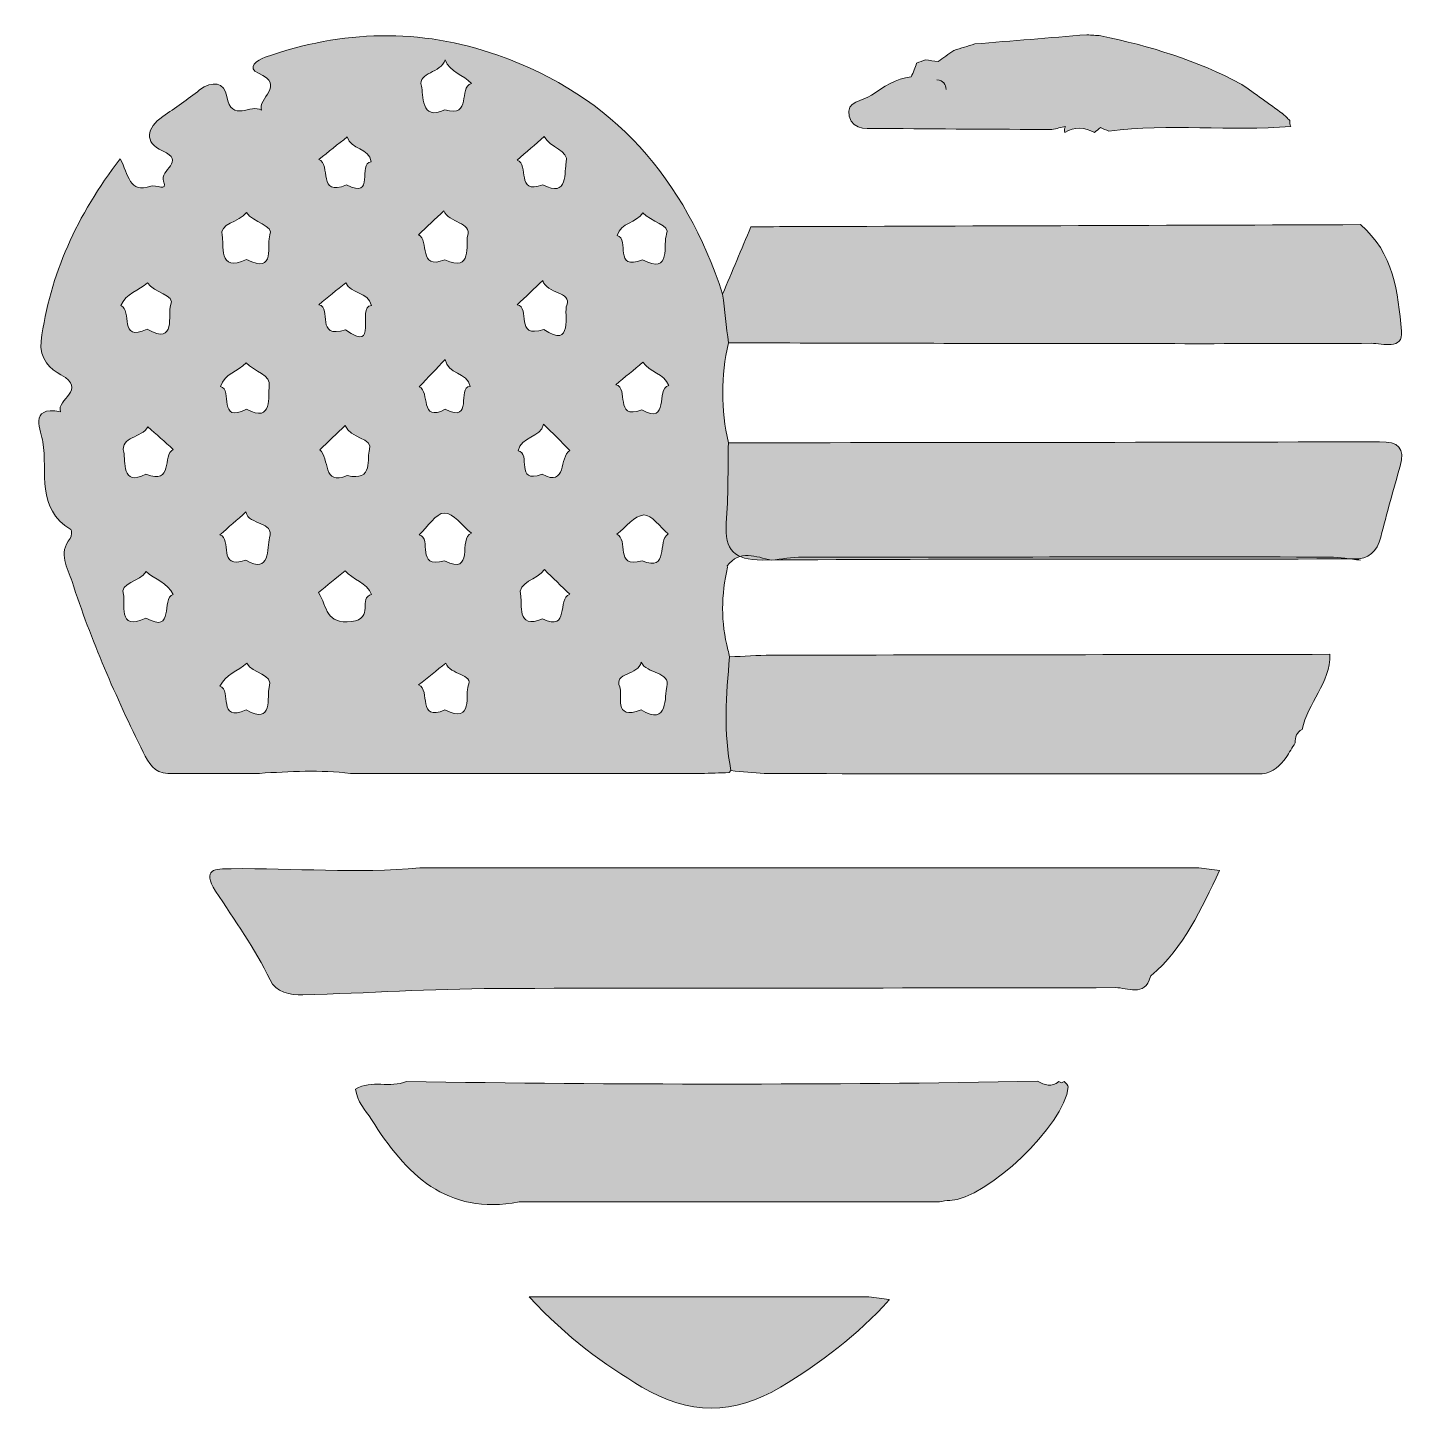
# Model space of a CAD drawing. Header units: inches. Extents: x 152 to 928, y -868 to -212.
# Drawn here: x 153.5 to 259.3, y -858 to -751.5 of the extents above; entities that cross this region are included whole.
import ezdxf

# ---------------------------------------------------------------- set-up
doc = ezdxf.new("R2010")
doc.units = ezdxf.units.IN
doc.header["$MEASUREMENT"] = 0
doc.layers.add('Layer 1', color=7, linetype='Continuous')

# ---------------------------------------------------------------- blocks, each defined once
blk = doc.blocks.new('block 16')
at = {"layer": 'Layer 1', "true_color": 0xf11111}
h = blk.add_hatch(color=1, dxfattribs=at)
h.dxf.hatch_style = 2
edge = h.paths.add_edge_path()
edge.add_spline(control_points=[(243.48, -815.95), (242.59, -815.95), (241.69, -815.96), (240.79, -815.96), (221.75, -815.95), (202.7, -815.95), (183.66, -815.95), (178.83, -816.41), (173.99, -815.97), (169.16, -816.02), (167.93, -816.03), (166.87, -816.02), (167.97, -817.74), (169.41, -819.98), (171, -822.13), (172.15, -824.56), (172.59, -825.49), (173.69, -825.74), (174.67, -825.71), (179.62, -825.57), (184.56, -825.24), (189.51, -825.22), (205.37, -825.15), (221.22, -825.21), (237.08, -825.15), (237.97, -825.14), (239.32, -825.93), (239.77, -824.29), (239.77, -824.29), (239.8, -824.25), (239.8, -824.25), (242.37, -822.09), (243.65, -819.08), (245.08, -816.17), (244.55, -816.1), (244.02, -816.02), (243.48, -815.95)], knot_values=[0, 0, 0, 0, 1, 1, 1, 2, 2, 2, 3, 3, 3, 4, 4, 4, 5, 5, 5, 6, 6, 6, 7, 7, 7, 8, 8, 8, 9, 9, 9, 10, 10, 10, 11, 11, 11, 12, 12, 12, 12], degree=3, periodic=1)
h = blk.add_hatch(color=1, dxfattribs=at)
h.dxf.hatch_style = 2
edge = h.paths.add_edge_path()
edge.add_spline(control_points=[(232.94, -832.45), (232.94, -832.45), (232.74, -832.35), (232.74, -832.35), (232.19, -832.83), (231.64, -832.64), (231.1, -832.34), (214.94, -832.64), (198.78, -832.61), (182.62, -832.36), (181.38, -832.9), (179.95, -832.19), (178.72, -832.94), (178.81, -833.91), (179.48, -834.54), (179.94, -835.28), (182.56, -839.45), (185.71, -842.68), (191.27, -841.6), (202.03, -841.6), (212.79, -841.6), (223.56, -841.6), (223.82, -841.56), (224.08, -841.49), (224.35, -841.49), (227.19, -841.39), (233.17, -835.7), (233.45, -832.78), (233.47, -832.65), (233.25, -832.5), (233.15, -832.36), (233.15, -832.36), (232.94, -832.45), (232.94, -832.45)], knot_values=[0, 0, 0, 0, 1, 1, 1, 2, 2, 2, 3, 3, 3, 4, 4, 4, 5, 5, 5, 6, 6, 6, 7, 7, 7, 8, 8, 8, 9, 9, 9, 10, 10, 10, 11, 11, 11, 11], degree=3, periodic=1)
h = blk.add_hatch(color=1, dxfattribs=at)
h.dxf.hatch_style = 2
edge = h.paths.add_edge_path()
edge.add_spline(control_points=[(217.22, -848.89), (209.06, -848.89), (200.91, -848.89), (192.05, -848.89), (195.03, -852.1), (197.78, -854.06), (200.71, -855.82), (204.29, -857.96), (207.78, -857.98), (211.36, -855.82), (214.44, -853.96), (217.28, -851.82), (219.7, -849.13), (219.7, -849.13), (219.7, -849.1), (219.7, -849.1), (219.18, -849.03), (218.66, -848.96), (218.14, -848.89), (217.83, -848.89), (217.52, -848.89), (217.22, -848.89)], knot_values=[0, 0, 0, 0, 1, 1, 1, 2, 2, 2, 3, 3, 3, 4, 4, 4, 5, 5, 5, 6, 6, 6, 7, 7, 7, 7], degree=3, periodic=1)
at = {"layer": 'Layer 1', "lineweight": 0}
for points, knots in [([(243.48, -815.95), (242.59, -815.95), (241.69, -815.96), (240.79, -815.96), (221.75, -815.95), (202.7, -815.95), (183.66, -815.95), (178.83, -816.41), (173.99, -815.97), (169.16, -816.02), (167.93, -816.03), (166.87, -816.02), (167.97, -817.74), (169.41, -819.98), (171, -822.13), (172.15, -824.56), (172.59, -825.49), (173.69, -825.74), (174.67, -825.71), (179.62, -825.57), (184.56, -825.24), (189.51, -825.22), (205.37, -825.15), (221.22, -825.21), (237.08, -825.15), (237.97, -825.14), (239.32, -825.93), (239.77, -824.29), (239.77, -824.29), (239.8, -824.25), (239.8, -824.25), (242.37, -822.09), (243.65, -819.08), (245.08, -816.17), (244.55, -816.1), (244.02, -816.02), (243.48, -815.95)], [0, 0, 0, 0, 1, 1, 1, 2, 2, 2, 3, 3, 3, 4, 4, 4, 5, 5, 5, 6, 6, 6, 7, 7, 7, 8, 8, 8, 9, 9, 9, 10, 10, 10, 11, 11, 11, 12, 12, 12, 12]), ([(232.94, -832.45), (232.94, -832.45), (232.74, -832.35), (232.74, -832.35), (232.19, -832.83), (231.64, -832.64), (231.1, -832.34), (214.94, -832.64), (198.78, -832.61), (182.62, -832.36), (181.38, -832.9), (179.95, -832.19), (178.72, -832.94), (178.81, -833.91), (179.48, -834.54), (179.94, -835.28), (182.56, -839.45), (185.71, -842.68), (191.27, -841.6), (202.03, -841.6), (212.79, -841.6), (223.56, -841.6), (223.82, -841.56), (224.08, -841.49), (224.35, -841.49), (227.19, -841.39), (233.17, -835.7), (233.45, -832.78), (233.47, -832.65), (233.25, -832.5), (233.15, -832.36), (233.15, -832.36), (232.94, -832.45), (232.94, -832.45)], [0, 0, 0, 0, 1, 1, 1, 2, 2, 2, 3, 3, 3, 4, 4, 4, 5, 5, 5, 6, 6, 6, 7, 7, 7, 8, 8, 8, 9, 9, 9, 10, 10, 10, 11, 11, 11, 11]), ([(217.22, -848.89), (209.06, -848.89), (200.91, -848.89), (192.05, -848.89), (195.03, -852.1), (197.78, -854.06), (200.71, -855.82), (204.29, -857.96), (207.78, -857.98), (211.36, -855.82), (214.44, -853.96), (217.28, -851.82), (219.7, -849.13), (219.7, -849.13), (219.7, -849.1), (219.7, -849.1), (219.18, -849.03), (218.66, -848.96), (218.14, -848.89), (217.83, -848.89), (217.52, -848.89), (217.22, -848.89)], [0, 0, 0, 0, 1, 1, 1, 2, 2, 2, 3, 3, 3, 4, 4, 4, 5, 5, 5, 6, 6, 6, 7, 7, 7, 7])]:
    blk.add_open_spline(points, degree=3, knots=knots, dxfattribs=at)
blk = doc.blocks.new('block 15')
at = {"layer": 'Layer 1', "true_color": 0x2e3c9b}
h = blk.add_hatch(color=177, dxfattribs=at)
h.dxf.hatch_style = 2
edge = h.paths.add_edge_path()
edge.add_spline(control_points=[(207.35, -775.65), (206.77, -778.2), (206.78, -780.76), (207.35, -783.32), (207.31, -785.38), (207.34, -787.45), (207.19, -789.5), (207.05, -791.56), (207.79, -792.33), (209.95, -792.32), (225.09, -792.23), (240.23, -792.25), (255.38, -792.24), (255.55, -792.27), (255.72, -792.3), (255.89, -792.33), (255.1, -792.25), (254.31, -792.1), (253.52, -792.09), (240.02, -792.08), (226.53, -792.09), (213.03, -792.1), (212.23, -792.11), (211.44, -792.25), (210.65, -792.33), (209.46, -792.08), (208.23, -791.49), (207.25, -792.77), (207.25, -792.77), (207.28, -792.87), (207.28, -792.87), (206.8, -794.99), (206.76, -797.11), (207.32, -799.22), (207.36, -799.4), (207.4, -799.58), (207.44, -799.76), (207.19, -802.67), (206.96, -805.59), (207.55, -808.49), (207.55, -808.49), (207.4, -808.64), (207.4, -808.64), (206.68, -808.67), (205.97, -808.69), (205.25, -808.71), (201.66, -808.71), (198.07, -808.71), (194.48, -808.7), (193.05, -808.7), (191.62, -808.7), (190.19, -808.7), (186.24, -808.7), (182.29, -808.7), (178.34, -808.7), (176, -808.43), (173.67, -808.55), (171.34, -808.7), (169.71, -808.71), (168.09, -808.71), (166.46, -808.72), (166.11, -808.71), (165.76, -808.71), (165.41, -808.71), (165.05, -808.71), (164.68, -808.7), (164.31, -808.7), (163.23, -808.69), (162.82, -807.91), (162.41, -807.08), (160.3, -802.82), (158.4, -798.48), (156.94, -793.96), (156.62, -792.95), (155.84, -791.81), (156.8, -790.66), (156.92, -790.51), (156.94, -790.04), (156.85, -789.98), (154.15, -788.38), (155.08, -785.57), (154.7, -783.25), (154.58, -782.48), (153.54, -780.45), (156.06, -780.93), (155.69, -780.01), (158.17, -779.23), (156.09, -778.11), (155.32, -777.69), (154.38, -776.89), (154.56, -775.52), (155.26, -770.38), (157.29, -765.87), (160.64, -761.51), (161.29, -762.7), (161.31, -764.25), (163, -763.61), (163.35, -763.47), (164.33, -764.08), (163.97, -763.24), (163.61, -762.38), (165.75, -761.71), (163.89, -760.9), (162.44, -760.26), (162.66, -759.15), (163.91, -758.27), (164.87, -757.6), (165.82, -756.94), (166.74, -756.23), (167.69, -755.49), (168.66, -755.65), (168.84, -756.72), (169.18, -758.8), (170.71, -757.23), (171.49, -757.79), (171.15, -756.89), (173.41, -755.87), (171.25, -754.94), (170.33, -754.54), (171.17, -753.91), (171.77, -753.71), (177.71, -751.64), (183.64, -751.45), (189.65, -753.56), (198.59, -756.71), (204.01, -763.09), (206.91, -771.9), (207.06, -773.15), (207.21, -774.4), (207.35, -775.65)], knot_values=[0, 0, 0, 0, 1, 1, 1, 2, 2, 2, 3, 3, 3, 4, 4, 4, 5, 5, 5, 6, 6, 6, 7, 7, 7, 8, 8, 8, 9, 9, 9, 10, 10, 10, 11, 11, 11, 12, 12, 12, 13, 13, 13, 14, 14, 14, 15, 15, 15, 16, 16, 16, 17, 17, 17, 18, 18, 18, 19, 19, 19, 20, 20, 20, 21, 21, 21, 22, 22, 22, 23, 23, 23, 24, 24, 24, 25, 25, 25, 26, 26, 26, 27, 27, 27, 28, 28, 28, 29, 29, 29, 30, 30, 30, 31, 31, 31, 32, 32, 32, 33, 33, 33, 34, 34, 34, 35, 35, 35, 36, 36, 36, 37, 37, 37, 38, 38, 38, 39, 39, 39, 40, 40, 40, 41, 41, 41, 42, 42, 42, 43, 43, 43, 43], degree=3, periodic=1)
edge = h.paths.add_edge_path()
edge.add_spline(control_points=[(175.88, -794.82), (176.55, -795.94), (176.42, -797.27), (178.41, -797.04), (180.19, -796.84), (178.89, -795.19), (179.95, -794.97), (179.57, -794.03), (178.5, -793.85), (177.92, -793.14), (177.22, -793.71), (176.52, -794.29), (175.88, -794.82)], knot_values=[0, 0, 0, 0, 1, 1, 1, 2, 2, 2, 3, 3, 3, 4, 4, 4, 4], degree=3, periodic=1)
edge = h.paths.add_edge_path()
edge.add_spline(control_points=[(162.61, -785.73), (164.79, -786.6), (163.83, -784.26), (164.72, -783.83), (164.07, -783.25), (163.42, -782.67), (162.77, -782.1), (162.32, -782.95), (160.61, -782.84), (160.91, -784.04), (161.07, -784.69), (160.7, -786.72), (162.61, -785.73)], knot_values=[0, 0, 0, 0, 1, 1, 1, 2, 2, 2, 3, 3, 3, 4, 4, 4, 4], degree=3, periodic=1)
edge = h.paths.add_edge_path()
edge.add_spline(control_points=[(170.35, -780.75), (172.43, -781.87), (171.96, -779.62), (172.09, -779), (172.28, -778.12), (170.91, -777.84), (170.31, -777.19), (169.69, -777.83), (168.65, -778.01), (168.34, -779), (169.33, -779.23), (168.07, -781.87), (170.35, -780.75)], knot_values=[0, 0, 0, 0, 1, 1, 1, 2, 2, 2, 3, 3, 3, 4, 4, 4, 4], degree=3, periodic=1)
edge = h.paths.add_edge_path()
edge.add_spline(control_points=[(170.29, -792.34), (172.22, -793.45), (171.88, -791.38), (172.11, -790.62), (172.51, -789.31), (170.51, -789.69), (170.3, -788.63), (169.63, -789.22), (168.96, -789.8), (168.3, -790.39), (169.28, -790.7), (168.05, -793.08), (170.29, -792.34)], knot_values=[0, 0, 0, 0, 1, 1, 1, 2, 2, 2, 3, 3, 3, 4, 4, 4, 4], degree=3, periodic=1)
edge = h.paths.add_edge_path()
edge.add_spline(control_points=[(200.65, -803.83), (202.76, -805.13), (202.44, -802.73), (202.62, -802.05), (202.93, -800.87), (201.07, -801.09), (200.65, -800.16), (200.47, -801.18), (198.49, -800.97), (199.01, -802.06), (199.26, -802.59), (198.45, -804.7), (200.65, -803.83)], knot_values=[0, 0, 0, 0, 1, 1, 1, 2, 2, 2, 3, 3, 3, 4, 4, 4, 4], degree=3, periodic=1)
edge = h.paths.add_edge_path()
edge.add_spline(control_points=[(177.95, -774.64), (180.56, -776.55), (178.74, -772.89), (179.93, -772.77), (179.71, -771.7), (178.34, -771.92), (177.96, -771.03), (177.27, -771.59), (176.59, -772.16), (175.9, -772.72), (176.95, -772.97), (175.58, -775.39), (177.95, -774.64)], knot_values=[0, 0, 0, 0, 1, 1, 1, 2, 2, 2, 3, 3, 3, 4, 4, 4, 4], degree=3, periodic=1)
edge = h.paths.add_edge_path()
edge.add_spline(control_points=[(170.32, -803.83), (172.45, -805.06), (171.88, -802.73), (172.08, -802.1), (172.45, -801.03), (170.76, -801.07), (170.37, -800.24), (169.69, -800.84), (168.73, -801.11), (168.3, -802), (169.25, -802.31), (168.06, -804.82), (170.32, -803.83)], knot_values=[0, 0, 0, 0, 1, 1, 1, 2, 2, 2, 3, 3, 3, 4, 4, 4, 4], degree=3, periodic=1)
edge = h.paths.add_edge_path()
edge.add_spline(control_points=[(185.58, -803.82), (187.84, -804.96), (187.1, -802.54), (187.37, -801.99), (187.82, -801.06), (185.98, -801.15), (185.64, -800.24), (184.95, -800.8), (184.25, -801.35), (183.56, -801.91), (184.52, -802.27), (183.41, -804.8), (185.58, -803.82)], knot_values=[0, 0, 0, 0, 1, 1, 1, 2, 2, 2, 3, 3, 3, 4, 4, 4, 4], degree=3, periodic=1)
edge = h.paths.add_edge_path()
edge.add_spline(control_points=[(185.58, -769.26), (187.74, -770.32), (187.15, -768), (187.32, -767.46), (187.68, -766.36), (185.86, -766.45), (185.5, -765.51), (184.85, -766.12), (184.19, -766.73), (183.54, -767.34), (184.43, -767.76), (183.47, -770.12), (185.58, -769.26)], knot_values=[0, 0, 0, 0, 1, 1, 1, 2, 2, 2, 3, 3, 3, 4, 4, 4, 4], degree=3, periodic=1)
edge = h.paths.add_edge_path()
edge.add_spline(control_points=[(162.62, -796.78), (164.9, -798.04), (163.74, -795.28), (164.7, -794.96), (164.28, -794.06), (163.3, -793.82), (162.63, -793.21), (162.19, -794), (160.54, -794.07), (160.89, -794.98), (161.09, -795.49), (160.35, -797.88), (162.62, -796.78)], knot_values=[0, 0, 0, 0, 1, 1, 1, 2, 2, 2, 3, 3, 3, 4, 4, 4, 4], degree=3, periodic=1)
edge = h.paths.add_edge_path()
edge.add_spline(control_points=[(170.35, -769.24), (172.67, -770.48), (171.84, -767.98), (172.14, -767.36), (172.48, -766.64), (170.84, -766.4), (170.33, -765.65), (169.78, -766.39), (168.19, -766.5), (168.47, -767.41), (168.64, -767.98), (168.09, -770.35), (170.35, -769.24)], knot_values=[0, 0, 0, 0, 1, 1, 1, 2, 2, 2, 3, 3, 3, 4, 4, 4, 4], degree=3, periodic=1)
edge = h.paths.add_edge_path()
edge.add_spline(control_points=[(162.72, -774.6), (165.01, -775.92), (164.26, -773.36), (164.51, -772.79), (164.91, -771.9), (163.2, -771.83), (162.74, -771.03), (162.08, -771.65), (161.08, -771.85), (160.69, -772.78), (161.61, -773.13), (160.46, -775.63), (162.72, -774.6)], knot_values=[0, 0, 0, 0, 1, 1, 1, 2, 2, 2, 3, 3, 3, 4, 4, 4, 4], degree=3, periodic=1)
edge = h.paths.add_edge_path()
edge.add_spline(control_points=[(193.08, -796.83), (195.21, -797.89), (194.16, -795.26), (195.17, -794.95), (194.52, -794.32), (193.87, -793.69), (193.22, -793.06), (192.7, -793.86), (191.1, -793.97), (191.4, -795.1), (191.54, -795.61), (191.02, -797.71), (193.08, -796.83)], knot_values=[0, 0, 0, 0, 1, 1, 1, 2, 2, 2, 3, 3, 3, 4, 4, 4, 4], degree=3, periodic=1)
edge = h.paths.add_edge_path()
edge.add_spline(control_points=[(200.69, -780.8), (202.9, -781.99), (201.72, -779.17), (202.77, -778.93), (202.42, -777.99), (201.3, -777.89), (200.79, -777.14), (200.09, -777.71), (199.4, -778.29), (198.7, -778.86), (199.77, -779.09), (198.52, -781.58), (200.69, -780.8)], knot_values=[0, 0, 0, 0, 1, 1, 1, 2, 2, 2, 3, 3, 3, 4, 4, 4, 4], degree=3, periodic=1)
edge = h.paths.add_edge_path()
edge.add_spline(control_points=[(200.76, -769.26), (203.04, -770.5), (202.29, -767.97), (202.61, -767.31), (202.96, -766.6), (201.36, -766.34), (200.78, -765.67), (200.28, -766.43), (199.11, -766.42), (198.81, -767.4), (199.8, -767.67), (198.49, -770.17), (200.76, -769.26)], knot_values=[0, 0, 0, 0, 1, 1, 1, 2, 2, 2, 3, 3, 3, 4, 4, 4, 4], degree=3, periodic=1)
edge = h.paths.add_edge_path()
edge.add_spline(control_points=[(178.01, -763.51), (180.28, -764.7), (178.82, -761.85), (179.92, -761.75), (179.78, -760.66), (178.32, -760.83), (178.08, -759.83), (177.35, -760.41), (176.63, -760.98), (175.9, -761.56), (176.86, -761.93), (175.77, -764.5), (178.01, -763.51)], knot_values=[0, 0, 0, 0, 1, 1, 1, 2, 2, 2, 3, 3, 3, 4, 4, 4, 4], degree=3, periodic=1)
edge = h.paths.add_edge_path()
edge.add_spline(control_points=[(185.55, -792.37), (187.91, -793.58), (186.56, -790.65), (187.61, -790.26), (186.92, -789.7), (186.22, -788.69), (185.55, -788.71), (184.88, -788.72), (184.25, -789.78), (183.6, -790.39), (184.65, -790.65), (183.26, -793.05), (185.55, -792.37)], knot_values=[0, 0, 0, 0, 1, 1, 1, 2, 2, 2, 3, 3, 3, 4, 4, 4, 4], degree=3, periodic=1)
edge = h.paths.add_edge_path()
edge.add_spline(control_points=[(185.6, -780.75), (187.86, -781.86), (186.42, -779.07), (187.53, -778.99), (187.31, -777.9), (185.75, -778.07), (185.6, -776.92), (184.93, -777.62), (184.27, -778.32), (183.61, -779.02), (184.47, -779.39), (183.59, -781.78), (185.6, -780.75)], knot_values=[0, 0, 0, 0, 1, 1, 1, 2, 2, 2, 3, 3, 3, 4, 4, 4, 4], degree=3, periodic=1)
edge = h.paths.add_edge_path()
edge.add_spline(control_points=[(193.17, -774.61), (195.5, -776.21), (194.69, -773.33), (194.93, -772.76), (195.37, -771.71), (193.37, -771.9), (193.09, -770.86), (192.44, -771.48), (191.78, -772.11), (191.12, -772.73), (192.23, -772.9), (190.87, -775.38), (193.17, -774.61)], knot_values=[0, 0, 0, 0, 1, 1, 1, 2, 2, 2, 3, 3, 3, 4, 4, 4, 4], degree=3, periodic=1)
edge = h.paths.add_edge_path()
edge.add_spline(control_points=[(178.06, -785.83), (180.15, -786.36), (179.57, -784.4), (179.78, -783.84), (180.12, -782.96), (178.26, -782.98), (177.93, -781.99), (177.28, -782.61), (176.62, -783.23), (175.97, -783.86), (176.74, -784.5), (176.17, -786.68), (178.06, -785.83)], knot_values=[0, 0, 0, 0, 1, 1, 1, 2, 2, 2, 3, 3, 3, 4, 4, 4, 4], degree=3, periodic=1)
edge = h.paths.add_edge_path()
edge.add_spline(control_points=[(200.73, -792.38), (202.84, -793.26), (201.86, -790.84), (202.73, -790.32), (202.11, -789.79), (201.45, -788.82), (200.86, -788.86), (200.14, -788.91), (199.47, -789.81), (198.78, -790.34), (199.74, -790.71), (198.53, -793.01), (200.73, -792.38)], knot_values=[0, 0, 0, 0, 1, 1, 1, 2, 2, 2, 3, 3, 3, 4, 4, 4, 4], degree=3, periodic=1)
edge = h.paths.add_edge_path()
edge.add_spline(control_points=[(193.1, -763.51), (195.09, -764.59), (194.73, -762.41), (194.9, -761.79), (195.16, -760.85), (193.6, -760.66), (193.21, -759.8), (192.52, -760.41), (191.82, -761.01), (191.13, -761.62), (192.1, -761.92), (190.97, -764.3), (193.1, -763.51)], knot_values=[0, 0, 0, 0, 1, 1, 1, 2, 2, 2, 3, 3, 3, 4, 4, 4, 4], degree=3, periodic=1)
edge = h.paths.add_edge_path()
edge.add_spline(control_points=[(185.58, -757.75), (187.7, -758.39), (186.57, -756.03), (187.62, -755.74), (187.02, -755.06), (185.95, -754.88), (185.6, -753.92), (185.3, -754.94), (183.47, -754.87), (183.77, -755.93), (183.95, -756.56), (183.68, -758.67), (185.58, -757.75)], knot_values=[0, 0, 0, 0, 1, 1, 1, 2, 2, 2, 3, 3, 3, 4, 4, 4, 4], degree=3, periodic=1)
edge = h.paths.add_edge_path()
edge.add_spline(control_points=[(193.04, -785.74), (195.01, -786.77), (194.31, -784.39), (195.18, -783.9), (194.5, -783.23), (193.83, -782.56), (193.16, -781.89), (192.92, -782.97), (191.41, -782.82), (191.2, -783.93), (192.25, -784.09), (190.89, -786.51), (193.04, -785.74)], knot_values=[0, 0, 0, 0, 1, 1, 1, 2, 2, 2, 3, 3, 3, 4, 4, 4, 4], degree=3, periodic=1)
at = {"layer": 'Layer 1', "true_color": 0xf11111}
h = blk.add_hatch(color=1, dxfattribs=at)
h.dxf.hatch_style = 2
edge = h.paths.add_edge_path()
edge.add_spline(control_points=[(250.48, -758.58), (250.28, -758.39), (250.08, -758.2), (249.88, -758.01), (249.88, -758.01), (249.91, -758.04), (249.91, -758.04), (248.87, -757.29), (247.82, -756.54), (246.78, -755.8), (246.78, -755.8), (246.74, -755.78), (246.74, -755.78), (243.35, -753.95), (239.7, -752.86), (235.95, -752.07), (235.6, -752.04), (235.24, -752.02), (234.89, -751.99), (232.02, -752.23), (229.15, -752.46), (226.28, -752.7), (225.74, -752.86), (225.21, -753.03), (224.67, -753.19), (224.26, -753.48), (223.86, -753.77), (223.45, -754.05), (223.13, -754.01), (222.81, -753.96), (222.49, -753.92), (222.27, -754), (222.04, -754.08), (221.81, -754.16), (221.68, -754.52), (221.54, -754.87), (221.4, -755.23), (220.21, -755.32), (219.27, -756.01), (218.34, -756.64), (217.69, -757.08), (216.33, -757.08), (216.63, -758.24), (216.94, -759.43), (218.19, -759.17), (219.14, -759.18), (223.49, -759.23), (227.85, -759.24), (232.2, -759.27), (232.55, -759.19), (232.9, -759.11), (233.25, -759.03), (233.14, -759.17), (233.12, -759.32), (233.19, -759.49), (233.95, -759.05), (234.71, -759.08), (235.46, -759.5), (235.62, -759.37), (235.77, -759.25), (235.92, -759.12), (236.14, -759.21), (236.35, -759.3), (236.57, -759.39), (241.22, -758.78), (245.91, -759.44), (250.56, -759.03), (250.46, -758.9), (250.44, -758.74), (250.48, -758.58)], knot_values=[0, 0, 0, 0, 1, 1, 1, 2, 2, 2, 3, 3, 3, 4, 4, 4, 5, 5, 5, 6, 6, 6, 7, 7, 7, 8, 8, 8, 9, 9, 9, 10, 10, 10, 11, 11, 11, 12, 12, 12, 13, 13, 13, 14, 14, 14, 15, 15, 15, 16, 16, 16, 17, 17, 17, 18, 18, 18, 19, 19, 19, 20, 20, 20, 21, 21, 21, 22, 22, 22, 23, 23, 23, 23], degree=3, periodic=1)
edge = h.paths.add_edge_path()
edge.add_spline(control_points=[(224.07, -756.19), (224.04, -755.8), (223.86, -755.5), (223.37, -755.46), (223.37, -755.46), (223.37, -755.46), (223.37, -755.46), (223.86, -755.5), (224.04, -755.8), (224.07, -756.19)], knot_values=[0, 0, 0, 0, 1, 1, 1, 2, 2, 2, 3, 3, 3, 3], degree=3, periodic=1)
h = blk.add_hatch(color=1, dxfattribs=at)
h.dxf.hatch_style = 2
edge = h.paths.add_edge_path()
edge.add_spline(control_points=[(207.35, -775.65), (207.21, -774.4), (207.06, -773.15), (206.91, -771.9), (207.63, -770.18), (208.36, -768.46), (209.08, -766.74), (210.24, -766.73), (211.41, -766.72), (212.58, -766.72), (227.02, -766.67), (241.46, -766.62), (255.9, -766.57), (258.44, -768.72), (258.78, -771.78), (259.05, -774.75), (259.19, -776.23), (257.59, -775.68), (256.74, -775.68), (248.69, -775.72), (240.64, -775.71), (232.58, -775.7), (224.17, -775.69), (215.76, -775.66), (207.35, -775.65)], knot_values=[0, 0, 0, 0, 1, 1, 1, 2, 2, 2, 3, 3, 3, 4, 4, 4, 5, 5, 5, 6, 6, 6, 7, 7, 7, 8, 8, 8, 8], degree=3, periodic=1)
h = blk.add_hatch(color=1, dxfattribs=at)
h.dxf.hatch_style = 2
edge = h.paths.add_edge_path()
edge.add_spline(control_points=[(255.38, -792.24), (240.23, -792.25), (225.09, -792.23), (209.95, -792.32), (207.79, -792.33), (207.05, -791.56), (207.19, -789.5), (207.34, -787.45), (207.31, -785.38), (207.35, -783.32), (224.02, -783.3), (240.69, -783.29), (257.36, -783.24), (258.82, -783.23), (259.34, -783.71), (258.94, -785.12), (258.43, -786.93), (257.92, -788.74), (257.45, -790.56), (257.17, -791.67), (256.54, -792.27), (255.38, -792.24)], knot_values=[0, 0, 0, 0, 1, 1, 1, 2, 2, 2, 3, 3, 3, 4, 4, 4, 5, 5, 5, 6, 6, 6, 7, 7, 7, 7], degree=3, periodic=1)
h = blk.add_hatch(color=1, dxfattribs=at)
h.dxf.hatch_style = 2
edge = h.paths.add_edge_path()
edge.add_spline(control_points=[(248.34, -808.73), (235.6, -808.73), (222.86, -808.73), (210.11, -808.72), (209.26, -808.65), (208.41, -808.57), (207.55, -808.49), (206.96, -805.59), (207.19, -802.67), (207.44, -799.76), (208.51, -799.71), (209.58, -799.63), (210.65, -799.63), (224.95, -799.6), (239.24, -799.58), (253.54, -799.56), (253.61, -801.77), (251.82, -803.29), (251.42, -805.32), (251, -805.54), (250.87, -805.91), (250.88, -806.36), (250.65, -806.73), (250.43, -807.1), (250.2, -807.47), (249.74, -808.12), (249.19, -808.64), (248.34, -808.73)], knot_values=[0, 0, 0, 0, 1, 1, 1, 2, 2, 2, 3, 3, 3, 4, 4, 4, 5, 5, 5, 6, 6, 6, 7, 7, 7, 8, 8, 8, 9, 9, 9, 9], degree=3, periodic=1)
at = {"layer": 'Layer 1', "lineweight": 0}
for points, knots in [([(207.35, -775.65), (206.77, -778.2), (206.78, -780.76), (207.35, -783.32), (207.31, -785.38), (207.34, -787.45), (207.19, -789.5), (207.05, -791.56), (207.79, -792.33), (209.95, -792.32), (225.09, -792.23), (240.23, -792.25), (255.38, -792.24), (255.55, -792.27), (255.72, -792.3), (255.89, -792.33), (255.1, -792.25), (254.31, -792.1), (253.52, -792.09), (240.02, -792.08), (226.53, -792.09), (213.03, -792.1), (212.23, -792.11), (211.44, -792.25), (210.65, -792.33), (209.46, -792.08), (208.23, -791.49), (207.25, -792.77), (207.25, -792.77), (207.28, -792.87), (207.28, -792.87), (206.8, -794.99), (206.76, -797.11), (207.32, -799.22), (207.36, -799.4), (207.4, -799.58), (207.44, -799.76), (207.19, -802.67), (206.96, -805.59), (207.55, -808.49), (207.55, -808.49), (207.4, -808.64), (207.4, -808.64), (206.68, -808.67), (205.97, -808.69), (205.25, -808.71), (201.66, -808.71), (198.07, -808.71), (194.48, -808.7), (193.05, -808.7), (191.62, -808.7), (190.19, -808.7), (186.24, -808.7), (182.29, -808.7), (178.34, -808.7), (176, -808.43), (173.67, -808.55), (171.34, -808.7), (169.71, -808.71), (168.09, -808.71), (166.46, -808.72), (166.11, -808.71), (165.76, -808.71), (165.41, -808.71), (165.05, -808.71), (164.68, -808.7), (164.31, -808.7), (163.23, -808.69), (162.82, -807.91), (162.41, -807.08), (160.3, -802.82), (158.4, -798.48), (156.94, -793.96), (156.62, -792.95), (155.84, -791.81), (156.8, -790.66), (156.92, -790.51), (156.94, -790.04), (156.85, -789.98), (154.15, -788.38), (155.08, -785.57), (154.7, -783.25), (154.58, -782.48), (153.54, -780.45), (156.06, -780.93), (155.69, -780.01), (158.17, -779.23), (156.09, -778.11), (155.32, -777.69), (154.38, -776.89), (154.56, -775.52), (155.26, -770.38), (157.29, -765.87), (160.64, -761.51), (161.29, -762.7), (161.31, -764.25), (163, -763.61), (163.35, -763.47), (164.33, -764.08), (163.97, -763.24), (163.61, -762.38), (165.75, -761.71), (163.89, -760.9), (162.44, -760.26), (162.66, -759.15), (163.91, -758.27), (164.87, -757.6), (165.82, -756.94), (166.74, -756.23), (167.69, -755.49), (168.66, -755.65), (168.84, -756.72), (169.18, -758.8), (170.71, -757.23), (171.49, -757.79), (171.15, -756.89), (173.41, -755.87), (171.25, -754.94), (170.33, -754.54), (171.17, -753.91), (171.77, -753.71), (177.71, -751.64), (183.64, -751.45), (189.65, -753.56), (198.59, -756.71), (204.01, -763.09), (206.91, -771.9), (207.06, -773.15), (207.21, -774.4), (207.35, -775.65)], [0, 0, 0, 0, 1, 1, 1, 2, 2, 2, 3, 3, 3, 4, 4, 4, 5, 5, 5, 6, 6, 6, 7, 7, 7, 8, 8, 8, 9, 9, 9, 10, 10, 10, 11, 11, 11, 12, 12, 12, 13, 13, 13, 14, 14, 14, 15, 15, 15, 16, 16, 16, 17, 17, 17, 18, 18, 18, 19, 19, 19, 20, 20, 20, 21, 21, 21, 22, 22, 22, 23, 23, 23, 24, 24, 24, 25, 25, 25, 26, 26, 26, 27, 27, 27, 28, 28, 28, 29, 29, 29, 30, 30, 30, 31, 31, 31, 32, 32, 32, 33, 33, 33, 34, 34, 34, 35, 35, 35, 36, 36, 36, 37, 37, 37, 38, 38, 38, 39, 39, 39, 40, 40, 40, 41, 41, 41, 42, 42, 42, 43, 43, 43, 43]), ([(250.48, -758.58), (250.28, -758.39), (250.08, -758.2), (249.88, -758.01), (249.88, -758.01), (249.91, -758.04), (249.91, -758.04), (248.87, -757.29), (247.82, -756.54), (246.78, -755.8), (246.78, -755.8), (246.74, -755.78), (246.74, -755.78), (243.35, -753.95), (239.7, -752.86), (235.95, -752.07), (235.6, -752.04), (235.24, -752.02), (234.89, -751.99), (232.02, -752.23), (229.15, -752.46), (226.28, -752.7), (225.74, -752.86), (225.21, -753.03), (224.67, -753.19), (224.26, -753.48), (223.86, -753.77), (223.45, -754.05), (223.13, -754.01), (222.81, -753.96), (222.49, -753.92), (222.27, -754), (222.04, -754.08), (221.81, -754.16), (221.68, -754.52), (221.54, -754.87), (221.4, -755.23), (220.21, -755.32), (219.27, -756.01), (218.34, -756.64), (217.69, -757.08), (216.33, -757.08), (216.63, -758.24), (216.94, -759.43), (218.19, -759.17), (219.14, -759.18), (223.49, -759.23), (227.85, -759.24), (232.2, -759.27), (232.55, -759.19), (232.9, -759.11), (233.25, -759.03), (233.14, -759.17), (233.12, -759.32), (233.19, -759.49), (233.95, -759.05), (234.71, -759.08), (235.46, -759.5), (235.62, -759.37), (235.77, -759.25), (235.92, -759.12), (236.14, -759.21), (236.35, -759.3), (236.57, -759.39), (241.22, -758.78), (245.91, -759.44), (250.56, -759.03), (250.46, -758.9), (250.44, -758.74), (250.48, -758.58)], [0, 0, 0, 0, 1, 1, 1, 2, 2, 2, 3, 3, 3, 4, 4, 4, 5, 5, 5, 6, 6, 6, 7, 7, 7, 8, 8, 8, 9, 9, 9, 10, 10, 10, 11, 11, 11, 12, 12, 12, 13, 13, 13, 14, 14, 14, 15, 15, 15, 16, 16, 16, 17, 17, 17, 18, 18, 18, 19, 19, 19, 20, 20, 20, 21, 21, 21, 22, 22, 22, 23, 23, 23, 23]), ([(185.58, -757.75), (187.7, -758.39), (186.57, -756.03), (187.62, -755.74), (187.02, -755.06), (185.95, -754.88), (185.6, -753.92), (185.3, -754.94), (183.47, -754.87), (183.77, -755.93), (183.95, -756.56), (183.68, -758.67), (185.58, -757.75)], [0, 0, 0, 0, 1, 1, 1, 2, 2, 2, 3, 3, 3, 4, 4, 4, 4]), ([(224.07, -756.19), (224.04, -755.8), (223.86, -755.5), (223.37, -755.46), (223.37, -755.46), (223.37, -755.46), (223.37, -755.46), (223.86, -755.5), (224.04, -755.8), (224.07, -756.19)], [0, 0, 0, 0, 1, 1, 1, 2, 2, 2, 3, 3, 3, 3]), ([(178.01, -763.51), (180.28, -764.7), (178.82, -761.85), (179.92, -761.75), (179.78, -760.66), (178.32, -760.83), (178.08, -759.83), (177.35, -760.41), (176.63, -760.98), (175.9, -761.56), (176.86, -761.93), (175.77, -764.5), (178.01, -763.51)], [0, 0, 0, 0, 1, 1, 1, 2, 2, 2, 3, 3, 3, 4, 4, 4, 4]), ([(193.1, -763.51), (195.09, -764.59), (194.73, -762.41), (194.9, -761.79), (195.16, -760.85), (193.6, -760.66), (193.21, -759.8), (192.52, -760.41), (191.82, -761.01), (191.13, -761.62), (192.1, -761.92), (190.97, -764.3), (193.1, -763.51)], [0, 0, 0, 0, 1, 1, 1, 2, 2, 2, 3, 3, 3, 4, 4, 4, 4]), ([(170.35, -769.24), (172.67, -770.48), (171.84, -767.98), (172.14, -767.36), (172.48, -766.64), (170.84, -766.4), (170.33, -765.65), (169.78, -766.39), (168.19, -766.5), (168.47, -767.41), (168.64, -767.98), (168.09, -770.35), (170.35, -769.24)], [0, 0, 0, 0, 1, 1, 1, 2, 2, 2, 3, 3, 3, 4, 4, 4, 4]), ([(185.58, -769.26), (187.74, -770.32), (187.15, -768), (187.32, -767.46), (187.68, -766.36), (185.86, -766.45), (185.5, -765.51), (184.85, -766.12), (184.19, -766.73), (183.54, -767.34), (184.43, -767.76), (183.47, -770.12), (185.58, -769.26)], [0, 0, 0, 0, 1, 1, 1, 2, 2, 2, 3, 3, 3, 4, 4, 4, 4]), ([(200.76, -769.26), (203.04, -770.5), (202.29, -767.97), (202.61, -767.31), (202.96, -766.6), (201.36, -766.34), (200.78, -765.67), (200.28, -766.43), (199.11, -766.42), (198.81, -767.4), (199.8, -767.67), (198.49, -770.17), (200.76, -769.26)], [0, 0, 0, 0, 1, 1, 1, 2, 2, 2, 3, 3, 3, 4, 4, 4, 4]), ([(207.35, -775.65), (207.21, -774.4), (207.06, -773.15), (206.91, -771.9), (207.63, -770.18), (208.36, -768.46), (209.08, -766.74), (210.24, -766.73), (211.41, -766.72), (212.58, -766.72), (227.02, -766.67), (241.46, -766.62), (255.9, -766.57), (258.44, -768.72), (258.78, -771.78), (259.05, -774.75), (259.19, -776.23), (257.59, -775.68), (256.74, -775.68), (248.69, -775.72), (240.64, -775.71), (232.58, -775.7), (224.17, -775.69), (215.76, -775.66), (207.35, -775.65)], [0, 0, 0, 0, 1, 1, 1, 2, 2, 2, 3, 3, 3, 4, 4, 4, 5, 5, 5, 6, 6, 6, 7, 7, 7, 8, 8, 8, 8]), ([(162.72, -774.6), (165.01, -775.92), (164.26, -773.36), (164.51, -772.79), (164.91, -771.9), (163.2, -771.83), (162.74, -771.03), (162.08, -771.65), (161.08, -771.85), (160.69, -772.78), (161.61, -773.13), (160.46, -775.63), (162.72, -774.6)], [0, 0, 0, 0, 1, 1, 1, 2, 2, 2, 3, 3, 3, 4, 4, 4, 4]), ([(177.95, -774.64), (180.56, -776.55), (178.74, -772.89), (179.93, -772.77), (179.71, -771.7), (178.34, -771.92), (177.96, -771.03), (177.27, -771.59), (176.59, -772.16), (175.9, -772.72), (176.95, -772.97), (175.58, -775.39), (177.95, -774.64)], [0, 0, 0, 0, 1, 1, 1, 2, 2, 2, 3, 3, 3, 4, 4, 4, 4]), ([(193.17, -774.61), (195.5, -776.21), (194.69, -773.33), (194.93, -772.76), (195.37, -771.71), (193.37, -771.9), (193.09, -770.86), (192.44, -771.48), (191.78, -772.11), (191.12, -772.73), (192.23, -772.9), (190.87, -775.38), (193.17, -774.61)], [0, 0, 0, 0, 1, 1, 1, 2, 2, 2, 3, 3, 3, 4, 4, 4, 4]), ([(170.35, -780.75), (172.43, -781.87), (171.96, -779.62), (172.09, -779), (172.28, -778.12), (170.91, -777.84), (170.31, -777.19), (169.69, -777.83), (168.65, -778.01), (168.34, -779), (169.33, -779.23), (168.07, -781.87), (170.35, -780.75)], [0, 0, 0, 0, 1, 1, 1, 2, 2, 2, 3, 3, 3, 4, 4, 4, 4]), ([(185.6, -780.75), (187.86, -781.86), (186.42, -779.07), (187.53, -778.99), (187.31, -777.9), (185.75, -778.07), (185.6, -776.92), (184.93, -777.62), (184.27, -778.32), (183.61, -779.02), (184.47, -779.39), (183.59, -781.78), (185.6, -780.75)], [0, 0, 0, 0, 1, 1, 1, 2, 2, 2, 3, 3, 3, 4, 4, 4, 4]), ([(200.69, -780.8), (202.9, -781.99), (201.72, -779.17), (202.77, -778.93), (202.42, -777.99), (201.3, -777.89), (200.79, -777.14), (200.09, -777.71), (199.4, -778.29), (198.7, -778.86), (199.77, -779.09), (198.52, -781.58), (200.69, -780.8)], [0, 0, 0, 0, 1, 1, 1, 2, 2, 2, 3, 3, 3, 4, 4, 4, 4]), ([(193.04, -785.74), (195.01, -786.77), (194.31, -784.39), (195.18, -783.9), (194.5, -783.23), (193.83, -782.56), (193.16, -781.89), (192.92, -782.97), (191.41, -782.82), (191.2, -783.93), (192.25, -784.09), (190.89, -786.51), (193.04, -785.74)], [0, 0, 0, 0, 1, 1, 1, 2, 2, 2, 3, 3, 3, 4, 4, 4, 4]), ([(162.61, -785.73), (164.79, -786.6), (163.83, -784.26), (164.72, -783.83), (164.07, -783.25), (163.42, -782.67), (162.77, -782.1), (162.32, -782.95), (160.61, -782.84), (160.91, -784.04), (161.07, -784.69), (160.7, -786.72), (162.61, -785.73)], [0, 0, 0, 0, 1, 1, 1, 2, 2, 2, 3, 3, 3, 4, 4, 4, 4]), ([(178.06, -785.83), (180.15, -786.36), (179.57, -784.4), (179.78, -783.84), (180.12, -782.96), (178.26, -782.98), (177.93, -781.99), (177.28, -782.61), (176.62, -783.23), (175.97, -783.86), (176.74, -784.5), (176.17, -786.68), (178.06, -785.83)], [0, 0, 0, 0, 1, 1, 1, 2, 2, 2, 3, 3, 3, 4, 4, 4, 4]), ([(255.38, -792.24), (240.23, -792.25), (225.09, -792.23), (209.95, -792.32), (207.79, -792.33), (207.05, -791.56), (207.19, -789.5), (207.34, -787.45), (207.31, -785.38), (207.35, -783.32), (224.02, -783.3), (240.69, -783.29), (257.36, -783.24), (258.82, -783.23), (259.34, -783.71), (258.94, -785.12), (258.43, -786.93), (257.92, -788.74), (257.45, -790.56), (257.17, -791.67), (256.54, -792.27), (255.38, -792.24)], [0, 0, 0, 0, 1, 1, 1, 2, 2, 2, 3, 3, 3, 4, 4, 4, 5, 5, 5, 6, 6, 6, 7, 7, 7, 7]), ([(170.29, -792.34), (172.22, -793.45), (171.88, -791.38), (172.11, -790.62), (172.51, -789.31), (170.51, -789.69), (170.3, -788.63), (169.63, -789.22), (168.96, -789.8), (168.3, -790.39), (169.28, -790.7), (168.05, -793.08), (170.29, -792.34)], [0, 0, 0, 0, 1, 1, 1, 2, 2, 2, 3, 3, 3, 4, 4, 4, 4]), ([(185.55, -792.37), (187.91, -793.58), (186.56, -790.65), (187.61, -790.26), (186.92, -789.7), (186.22, -788.69), (185.55, -788.71), (184.88, -788.72), (184.25, -789.78), (183.6, -790.39), (184.65, -790.65), (183.26, -793.05), (185.55, -792.37)], [0, 0, 0, 0, 1, 1, 1, 2, 2, 2, 3, 3, 3, 4, 4, 4, 4]), ([(200.73, -792.38), (202.84, -793.26), (201.86, -790.84), (202.73, -790.32), (202.11, -789.79), (201.45, -788.82), (200.86, -788.86), (200.14, -788.91), (199.47, -789.81), (198.78, -790.34), (199.74, -790.71), (198.53, -793.01), (200.73, -792.38)], [0, 0, 0, 0, 1, 1, 1, 2, 2, 2, 3, 3, 3, 4, 4, 4, 4]), ([(162.62, -796.78), (164.9, -798.04), (163.74, -795.28), (164.7, -794.96), (164.28, -794.06), (163.3, -793.82), (162.63, -793.21), (162.19, -794), (160.54, -794.07), (160.89, -794.98), (161.09, -795.49), (160.35, -797.88), (162.62, -796.78)], [0, 0, 0, 0, 1, 1, 1, 2, 2, 2, 3, 3, 3, 4, 4, 4, 4]), ([(175.88, -794.82), (176.55, -795.94), (176.42, -797.27), (178.41, -797.04), (180.19, -796.84), (178.89, -795.19), (179.95, -794.97), (179.57, -794.03), (178.5, -793.85), (177.92, -793.14), (177.22, -793.71), (176.52, -794.29), (175.88, -794.82)], [0, 0, 0, 0, 1, 1, 1, 2, 2, 2, 3, 3, 3, 4, 4, 4, 4]), ([(193.08, -796.83), (195.21, -797.89), (194.16, -795.26), (195.17, -794.95), (194.52, -794.32), (193.87, -793.69), (193.22, -793.06), (192.7, -793.86), (191.1, -793.97), (191.4, -795.1), (191.54, -795.61), (191.02, -797.71), (193.08, -796.83)], [0, 0, 0, 0, 1, 1, 1, 2, 2, 2, 3, 3, 3, 4, 4, 4, 4]), ([(248.34, -808.73), (235.6, -808.73), (222.86, -808.73), (210.11, -808.72), (209.26, -808.65), (208.41, -808.57), (207.55, -808.49), (206.96, -805.59), (207.19, -802.67), (207.44, -799.76), (208.51, -799.71), (209.58, -799.63), (210.65, -799.63), (224.95, -799.6), (239.24, -799.58), (253.54, -799.56), (253.61, -801.77), (251.82, -803.29), (251.42, -805.32), (251, -805.54), (250.87, -805.91), (250.88, -806.36), (250.65, -806.73), (250.43, -807.1), (250.2, -807.47), (249.74, -808.12), (249.19, -808.64), (248.34, -808.73)], [0, 0, 0, 0, 1, 1, 1, 2, 2, 2, 3, 3, 3, 4, 4, 4, 5, 5, 5, 6, 6, 6, 7, 7, 7, 8, 8, 8, 9, 9, 9, 9]), ([(170.32, -803.83), (172.45, -805.06), (171.88, -802.73), (172.08, -802.1), (172.45, -801.03), (170.76, -801.07), (170.37, -800.24), (169.69, -800.84), (168.73, -801.11), (168.3, -802), (169.25, -802.31), (168.06, -804.82), (170.32, -803.83)], [0, 0, 0, 0, 1, 1, 1, 2, 2, 2, 3, 3, 3, 4, 4, 4, 4]), ([(185.58, -803.82), (187.84, -804.96), (187.1, -802.54), (187.37, -801.99), (187.82, -801.06), (185.98, -801.15), (185.64, -800.24), (184.95, -800.8), (184.25, -801.35), (183.56, -801.91), (184.52, -802.27), (183.41, -804.8), (185.58, -803.82)], [0, 0, 0, 0, 1, 1, 1, 2, 2, 2, 3, 3, 3, 4, 4, 4, 4]), ([(200.65, -803.83), (202.76, -805.13), (202.44, -802.73), (202.62, -802.05), (202.93, -800.87), (201.07, -801.09), (200.65, -800.16), (200.47, -801.18), (198.49, -800.97), (199.01, -802.06), (199.26, -802.59), (198.45, -804.7), (200.65, -803.83)], [0, 0, 0, 0, 1, 1, 1, 2, 2, 2, 3, 3, 3, 4, 4, 4, 4])]:
    blk.add_open_spline(points, degree=3, knots=knots, dxfattribs=at)
at = {"layer": 'Layer 1'}
blk.add_blockref('block 16', (0, 0), dxfattribs=at)
blk = doc.blocks.new('block 2')
at = {"layer": 'Layer 1'}
blk.add_blockref('block 15', (0, 0), dxfattribs=at)

msp = doc.modelspace()

# ---------------------------------------------------------------- block references
at = {"layer": 'Layer 1'}
msp.add_blockref('block 2', (0, 0), dxfattribs=at)

doc.saveas('drawing.dxf')
